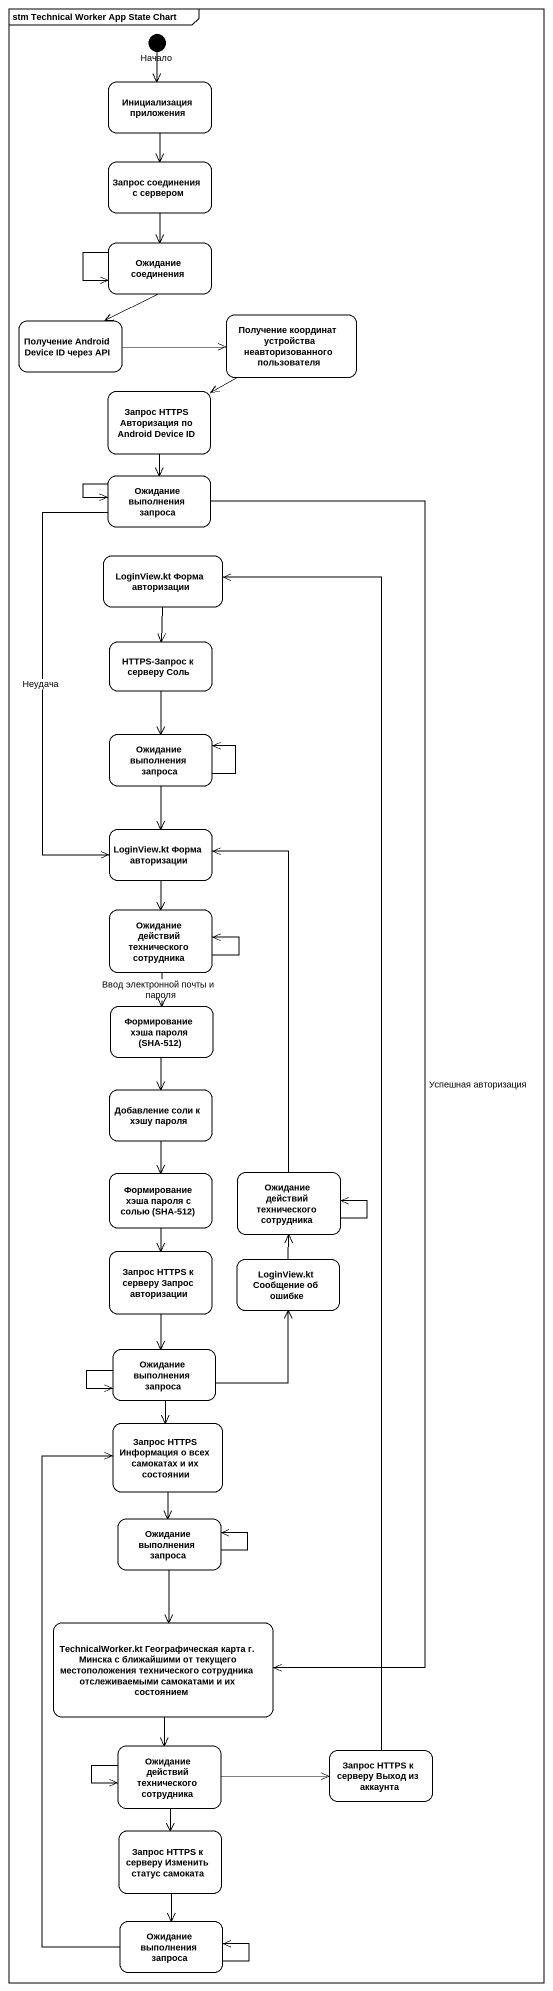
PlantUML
@startuml
mainframe stm Technical Worker App State Chart
hide empty description
state Начало <<start>>
state "Инициализация приложения" as Инициализация_приложения
state "Запрос соединения с сервером" as Запрос_соединения_с_сервером
state "Ожидание соединения" as Ожидание_соединения
state "Получение Android Device ID через API" as Получение_Android_Device_ID
state "Получение координат устройства неавторизованного пользователя" as Получение_координат
state "Запрос HTTPS Авторизация по Android Device ID" as Запрос_HTTPS_Авторизация_по
state "Ожидание выполнения запроса" as Ожидание_выполнения_запроса
state "LoginView.kt Форма авторизации" as LoginView_kt_Форма
state "HTTPS-Запрос к серверу Соль" as HTTPS_Запрос_к_серверу_Соль
state "Ожидание выполнения запроса" as Ожидание_выполнения_запроса_2
state "LoginView.kt Форма авторизации" as LoginView_kt_Форма_2
state "Ожидание действий технического сотрудника" as Ожидание_действий
state "Формирование хэша пароля (SHA-512)" as Формирование_хэша_пароля
state "Добавление соли к хэшу пароля" as Добавление_соли_к_хэшу
state "Формирование хэша пароля с солью (SHA-512)" as Формирование_хэша_пароля_с
state "Ожидание действий технического сотрудника" as Ожидание_действий_2
state "Запрос HTTPS к серверу Запрос авторизации" as Запрос_HTTPS_к_серверу
state "LoginView.kt Сообщение об ошибке" as LoginView_kt_Сообщение_об
state "Ожидание выполнения запроса" as Ожидание_выполнения_запроса_3
state "Запрос HTTPS Информация о всех самокатах и их состоянии" as Запрос_HTTPS_Информация_о
state "Ожидание выполнения запроса" as Ожидание_выполнения_запроса_4
state "TechnicalWorker.kt Географическая карта г. Минска с ближайшими от текущего местоположения технического сотрудника отслеживаемыми самокатами и их состоянием" as TechnicalWorker_kt
state "Ожидание действий технического сотрудника" as Ожидание_действий_3
state "Запрос HTTPS к серверу Выход из аккаунта" as Запрос_HTTPS_к_серверу_2
state "Запрос HTTPS к серверу Изменить статус самоката" as Запрос_HTTPS_к_серверу_3
state "Ожидание выполнения запроса" as Ожидание_выполнения_запроса_5
Начало --> Инициализация_приложения
Инициализация_приложения --> Запрос_соединения_с_сервером
Запрос_соединения_с_сервером --> Ожидание_соединения
Ожидание_соединения --> Ожидание_соединения
Ожидание_соединения --> Получение_Android_Device_ID
Получение_Android_Device_ID -right-> Получение_координат
Получение_координат -left-> Запрос_HTTPS_Авторизация_по
Запрос_HTTPS_Авторизация_по --> Ожидание_выполнения_запроса
Ожидание_выполнения_запроса --> Ожидание_выполнения_запроса
Ожидание_выполнения_запроса --> LoginView_kt_Форма_2 : Неудача
Ожидание_выполнения_запроса --> TechnicalWorker_kt : Успешная авторизация
LoginView_kt_Форма --> HTTPS_Запрос_к_серверу_Соль
HTTPS_Запрос_к_серверу_Соль --> Ожидание_выполнения_запроса_2
Ожидание_выполнения_запроса_2 --> Ожидание_выполнения_запроса_2
Ожидание_выполнения_запроса_2 --> LoginView_kt_Форма_2
LoginView_kt_Форма_2 --> Ожидание_действий
Ожидание_действий --> Ожидание_действий
Ожидание_действий --> Формирование_хэша_пароля : Ввод электронной почты и пароля
Формирование_хэша_пароля --> Добавление_соли_к_хэшу
Добавление_соли_к_хэшу --> Формирование_хэша_пароля_с
Формирование_хэша_пароля_с --> Запрос_HTTPS_к_серверу
Ожидание_действий_2 -up-> LoginView_kt_Форма_2
Ожидание_действий_2 --> Ожидание_действий_2
Запрос_HTTPS_к_серверу --> Ожидание_выполнения_запроса_3
LoginView_kt_Сообщение_об -up-> Ожидание_действий_2
Ожидание_выполнения_запроса_3 -up-> LoginView_kt_Сообщение_об
Ожидание_выполнения_запроса_3 --> Ожидание_выполнения_запроса_3
Ожидание_выполнения_запроса_3 --> Запрос_HTTPS_Информация_о
Запрос_HTTPS_Информация_о --> Ожидание_выполнения_запроса_4
Ожидание_выполнения_запроса_4 --> Ожидание_выполнения_запроса_4
Ожидание_выполнения_запроса_4 --> TechnicalWorker_kt
TechnicalWorker_kt --> Ожидание_действий_3
Ожидание_действий_3 --> Ожидание_действий_3
Ожидание_действий_3 -right-> Запрос_HTTPS_к_серверу_2
Ожидание_действий_3 --> Запрос_HTTPS_к_серверу_3
Запрос_HTTPS_к_серверу_2 -up-> LoginView_kt_Форма
Запрос_HTTPS_к_серверу_3 --> Ожидание_выполнения_запроса_5
Ожидание_выполнения_запроса_5 -up-> Запрос_HTTPS_Информация_о
Ожидание_выполнения_запроса_5 --> Ожидание_выполнения_запроса_5
@enduml
